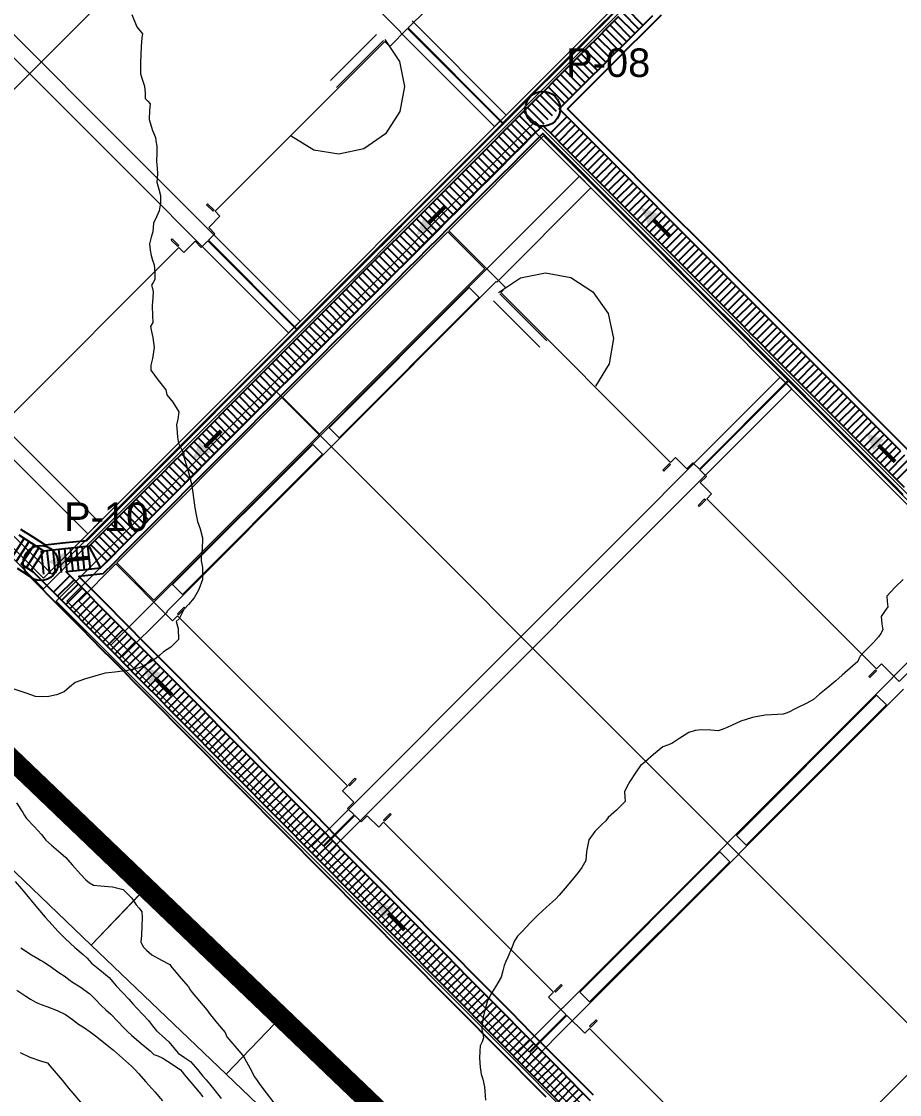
# Model space of a CAD drawing. Header units: metres. Extents: x 354768 to 355417, y 9249536 to 9250102.
# Drawn here: x 354829.86 to 354844.93, y 9249834.51 to 9249852.91 of the extents above; entities that cross this region are included whole.
import ezdxf
from ezdxf.enums import TextEntityAlignment as Align

# ---------------------------------------------------------------- set-up
doc = ezdxf.new("R2010")
doc.units = ezdxf.units.M
doc.header["$LTSCALE"] = 0.25
doc.linetypes.add('DASHED', pattern=[1.524, 1.27, -0.254])
for name, color, linetype, lineweight in [('ARQ-BASE', 8, 'CONTINUOUS', 13), ('ARQ-TECHO', 8, 'CONTINUOUS', 13), ('ARQ-VEREDA', 9, 'CONTINUOUS', 9), ('CUNETA-S1', 5, 'CONTINUOUS', 35), ('LIMITE-INTERV', 1, 'DASHED', 70)]:
    doc.layers.add(name, color=color, linetype=linetype, lineweight=lineweight)
for name, color, linetype, true_color in [('CUN-FLUJO', 1, 'CONTINUOUS', 0xe60000), ('CUN-REJ-BORDE', 4, 'CONTINUOUS', 0x00aae6), ('CUN-REJ-PLATINA', 4, 'CONTINUOUS', 0x78cdf0)]:
    doc.layers.add(name, color=color, linetype=linetype, true_color=true_color)
doc.layers.add('CURVAS', color=33, linetype='CONTINUOUS', lineweight=13, true_color=0xb08860)
doc.layers.add('NUDOS', color=7, linetype='CONTINUOUS')
doc.layers.add('TEXTOS', color=7, linetype='CONTINUOUS')
doc.styles.get("Standard").update_dxf_attribs({"font": 'arial.ttf'})

# ---------------------------------------------------------------- blocks, each defined once
blk = doc.blocks.new('ARQUITECTURA_BASE')
at = {"layer": 'ARQ-BASE'}
for points in [[(354835.145, 9249845.94), (354837.549, 9249848.344)], [(354837.549, 9249848.344), (354837.719, 9249848.175)], [(354837.719, 9249848.175), (354835.315, 9249845.771)], [(354835.315, 9249845.771), (354835.145, 9249845.94)], [(354832.458, 9249843.253), (354834.862, 9249845.657)], [(354834.862, 9249845.657), (354835.032, 9249845.488)], [(354835.032, 9249845.488), (354832.628, 9249843.084)], [(354832.628, 9249843.084), (354832.458, 9249843.253)], [(354842.131, 9249838.954), (354844.536, 9249841.358)], [(354844.536, 9249841.358), (354844.705, 9249841.189)], [(354844.705, 9249841.189), (354842.301, 9249838.784)], [(354842.301, 9249838.784), (354842.131, 9249838.954)], [(354839.444, 9249836.267), (354841.848, 9249838.671)], [(354841.848, 9249838.671), (354842.018, 9249838.502)], [(354842.018, 9249838.502), (354839.614, 9249836.097)], [(354839.614, 9249836.097), (354839.444, 9249836.267)]]:
    blk.add_lwpolyline(points, dxfattribs=at)
at = {"layer": 'ARQ-TECHO'}
for points in [[(354825.709, 9249847.719), (354848.548, 9249870.558)], [(354853.176, 9249866.114), (354830.245, 9249843.183)], [(354852.993, 9249866.114), (354830.245, 9249843.366)], [(354836.372, 9249852.725), (354830.715, 9249858.382)], [(354826.607, 9249855.808), (354834.646, 9249847.769)], [(354834.448, 9249847.571), (354826.409, 9249855.61)], [(354836.566, 9249852.919), (354838.182, 9249851.304)], [(354835.166, 9249851.894), (354835.958, 9249852.686)], [(354836.368, 9249852.721), (354836.372, 9249852.725)], [(354837.984, 9249851.106), (354836.368, 9249852.721)], [(354836.1, 9249852.601), (354836.351, 9249852.224), (354836.438, 9249851.794), (354836.358, 9249851.363), (354836.113, 9249850.981), (354835.739, 9249850.723), (354835.311, 9249850.63), (354834.879, 9249850.702), (354834.493, 9249850.941)], [(354835.272, 9249851.774), (354836.079, 9249852.58)], [(354822.962, 9249852.163), (354831.001, 9249844.123)], [(354830.245, 9249843.183), (354822.021, 9249851.406)], [(354830.245, 9249843.366), (354822.205, 9249851.406)], [(354830.457, 9249842.97), (354838.681, 9249851.194)], [(354838.182, 9249851.304), (354837.984, 9249851.106)], [(354838.681, 9249851.194), (354860.753, 9249829.122)], [(354830.641, 9249842.97), (354838.681, 9249851.01)], [(354838.681, 9249851.01), (354860.569, 9249829.122)], [(354831.397, 9249842.214), (354839.437, 9249850.254)], [(354839.437, 9249850.254), (354839.635, 9249850.056)], [(354839.635, 9249850.056), (354838.02, 9249848.44)], [(354838.051, 9249848.26), (354838.429, 9249848.511), (354838.859, 9249848.598), (354839.29, 9249848.518), (354839.671, 9249848.273), (354839.929, 9249847.899), (354840.023, 9249847.471), (354839.951, 9249847.039), (354839.712, 9249846.653)], [(354838.012, 9249848.447), (354832.356, 9249842.79)], [(354838.02, 9249848.44), (354838.012, 9249848.447)], [(354838.879, 9249847.432), (354838.073, 9249848.238)], [(354838.758, 9249847.326), (354837.966, 9249848.118)], [(354834.646, 9249847.769), (354834.448, 9249847.571)], [(354834.845, 9249838.767), (354842.884, 9249846.807)], [(354842.884, 9249846.807), (354843.082, 9249846.609)], [(354843.082, 9249846.609), (354835.043, 9249838.569)], [(354856.217, 9249824.586), (354834.236, 9249846.566)], [(354831.199, 9249844.321), (354829.584, 9249845.937)], [(354831.001, 9249844.123), (354831.199, 9249844.321)], [(354844.804, 9249841.655), (354846.42, 9249843.271)], [(354852.529, 9249820.898), (354830.457, 9249842.97)], [(354852.529, 9249821.082), (354830.641, 9249842.97)], [(354832.363, 9249842.783), (354831.595, 9249842.016)], [(354832.356, 9249842.79), (354832.363, 9249842.783)], [(354831.595, 9249842.016), (354831.397, 9249842.214)], [(354839.151, 9249835.995), (354844.808, 9249841.652)], [(354844.808, 9249841.652), (354844.804, 9249841.655)], [(354844.999, 9249841.461), (354839.342, 9249835.804)], [(354841.916, 9249831.696), (354849.955, 9249839.735)], [(354835.043, 9249838.569), (354834.845, 9249838.767)], [(354838.38, 9249835.231), (354839.147, 9249835.998)], [(354839.147, 9249835.998), (354839.151, 9249835.995)], [(354839.345, 9249835.8), (354838.578, 9249835.033)], [(354839.342, 9249835.804), (354839.345, 9249835.8)], [(354838.578, 9249835.033), (354838.38, 9249835.231)]]:
    blk.add_lwpolyline(points, dxfattribs=at)
for points in [[(354833.169, 9249849.67), (354833.151, 9249849.653), (354833.038, 9249849.766), (354833.056, 9249849.783), (354833.169, 9249849.67)], [(354832.564, 9249849.066), (354832.547, 9249849.048), (354832.433, 9249849.161), (354832.451, 9249849.179), (354832.564, 9249849.066)], [(354840.982, 9249845.329), (354841, 9249845.311), (354840.887, 9249845.198), (354840.869, 9249845.216), (354840.982, 9249845.329)], [(354841.587, 9249844.724), (354841.605, 9249844.706), (354841.491, 9249844.593), (354841.474, 9249844.611), (354841.587, 9249844.724)], [(354832.656, 9249842.864), (354832.674, 9249842.847), (354832.561, 9249842.734), (354832.543, 9249842.751), (354832.656, 9249842.864)], [(354844.518, 9249841.793), (354844.536, 9249841.775), (354844.422, 9249841.662), (354844.405, 9249841.68), (354844.518, 9249841.793)], [(354835.587, 9249839.933), (354835.605, 9249839.916), (354835.492, 9249839.803), (354835.474, 9249839.82), (354835.587, 9249839.933)], [(354836.192, 9249839.329), (354836.209, 9249839.311), (354836.096, 9249839.198), (354836.079, 9249839.216), (354836.192, 9249839.329)], [(354839.123, 9249836.398), (354839.14, 9249836.38), (354839.027, 9249836.267), (354839.009, 9249836.285), (354839.123, 9249836.398)], [(354839.745, 9249835.776), (354839.727, 9249835.793), (354839.614, 9249835.68), (354839.632, 9249835.663), (354839.745, 9249835.776)]]:
    blk.add_lwpolyline(points, close=True, dxfattribs=at)
at = {"layer": 'ARQ-VEREDA'}
for points in [[(354841.652, 9249854.696), (354838.127, 9249851.171)], [(354836.501, 9249852.797), (354836.807, 9249853.103)], [(354836.49, 9249852.787), (354836.185, 9249852.481)], [(354838.117, 9249851.161), (354836.49, 9249852.787)], [(354838.127, 9249851.171), (354836.501, 9249852.797)], [(354836.1, 9249852.566), (354833.186, 9249849.653)], [(354836.185, 9249852.481), (354836.1, 9249852.566)], [(354834.592, 9249847.636), (354838.117, 9249851.161)], [(354837.196, 9249849.32), (354838.822, 9249850.947)], [(354838.822, 9249850.947), (354843.017, 9249846.752)], [(354833.271, 9249849.568), (354833.077, 9249849.373)], [(354833.186, 9249849.653), (354833.271, 9249849.568)], [(354833.077, 9249849.373), (354833.183, 9249849.267)], [(354833.061, 9249849.145), (354832.95, 9249849.034)], [(354834.581, 9249847.625), (354833.061, 9249849.145)], [(354833.183, 9249849.267), (354833.072, 9249849.156)], [(354833.072, 9249849.156), (354834.592, 9249847.636)], [(354834.344, 9249846.469), (354837.178, 9249849.303)], [(354837.178, 9249849.303), (354837.814, 9249848.666)], [(354838.172, 9249848.344), (354837.196, 9249849.32)], [(354832.564, 9249849.03), (354829.651, 9249846.117)], [(354832.649, 9249848.946), (354832.564, 9249849.03)], [(354832.843, 9249849.14), (354832.649, 9249848.946)], [(354832.95, 9249849.034), (354832.843, 9249849.14)], [(354837.814, 9249848.666), (354834.981, 9249845.832)], [(354838.087, 9249848.26), (354838.172, 9249848.344)], [(354841, 9249845.346), (354838.087, 9249848.26)], [(354830.386, 9249843.43), (354834.581, 9249847.625)], [(354843.017, 9249846.752), (354841.497, 9249845.231)], [(354841.507, 9249845.221), (354843.028, 9249846.741)], [(354843.028, 9249846.741), (354846.553, 9249843.216)], [(354831.5, 9249843.625), (354834.334, 9249846.458)], [(354834.334, 9249846.458), (354834.97, 9249845.822)], [(354834.981, 9249845.832), (354834.344, 9249846.469)], [(354834.97, 9249845.822), (354832.136, 9249842.988)], [(354841.085, 9249845.431), (354841, 9249845.346)], [(354841.279, 9249845.237), (354841.085, 9249845.431)], [(354841.385, 9249845.343), (354841.279, 9249845.237)], [(354841.497, 9249845.231), (354841.385, 9249845.343)], [(354841.619, 9249845.109), (354841.507, 9249845.221)], [(354841.513, 9249845.003), (354841.619, 9249845.109)], [(354828.76, 9249845.056), (354830.386, 9249843.43)], [(354841.707, 9249844.809), (354841.513, 9249845.003)], [(354841.622, 9249844.724), (354841.707, 9249844.809)], [(354844.536, 9249841.811), (354841.622, 9249844.724)], [(354832.136, 9249842.988), (354831.5, 9249843.625)], [(354830.846, 9249842.97), (354831.482, 9249843.607)], [(354831.482, 9249843.607), (354832.458, 9249842.631)], [(354846.553, 9249843.216), (354844.926, 9249841.59)], [(354835.041, 9249838.776), (354830.846, 9249842.97)], [(354832.458, 9249842.631), (354832.543, 9249842.716)], [(354832.543, 9249842.716), (354835.456, 9249839.803)], [(354844.62, 9249841.896), (354844.536, 9249841.811)], [(354844.926, 9249841.59), (354844.62, 9249841.896)], [(354835.456, 9249839.803), (354835.371, 9249839.718)], [(354835.371, 9249839.718), (354835.566, 9249839.523)], [(354835.566, 9249839.523), (354835.46, 9249839.417)], [(354835.46, 9249839.417), (354835.571, 9249839.306)], [(354835.571, 9249839.306), (354835.041, 9249838.776)], [(354835.582, 9249839.295), (354835.051, 9249838.765)], [(354835.693, 9249839.184), (354835.582, 9249839.295)], [(354835.799, 9249839.29), (354835.693, 9249839.184)], [(354835.994, 9249839.096), (354835.799, 9249839.29)], [(354836.079, 9249839.18), (354835.994, 9249839.096)], [(354838.992, 9249836.267), (354836.079, 9249839.18)], [(354835.051, 9249838.765), (354838.576, 9249835.24)], [(354838.907, 9249836.182), (354838.992, 9249836.267)], [(354839.213, 9249835.876), (354838.907, 9249836.182)], [(354838.576, 9249835.24), (354839.213, 9249835.876)], [(354838.587, 9249835.229), (354839.223, 9249835.866)], [(354839.223, 9249835.866), (354839.529, 9249835.56)], [(354839.529, 9249835.56), (354839.614, 9249835.645)], [(354839.614, 9249835.645), (354842.527, 9249832.732)], [(354842.112, 9249831.704), (354838.587, 9249835.229)]]:
    blk.add_lwpolyline(points, dxfattribs=at)
for points in [[(354828.751, 9249839.282), (354831.062, 9249837.07), (354831.892, 9249837.937), (354829.58, 9249840.149), (354828.751, 9249839.282)], [(354831.062, 9249837.069), (354833.374, 9249834.857), (354834.204, 9249835.724), (354831.892, 9249837.936), (354831.062, 9249837.069)], [(354833.374, 9249834.857), (354835.686, 9249832.645), (354836.516, 9249833.512), (354834.204, 9249835.724), (354833.374, 9249834.857)]]:
    blk.add_lwpolyline(points, close=True, dxfattribs=at)
blk = doc.blocks.new('CURVAS_DE_NIVEL')
at = {"layer": 'CURVAS'}
for points in [[(354829.843, 9249835.229), (354830.008, 9249835.153), (354830.21, 9249835.085), (354830.311, 9249835.054), (354830.353, 9249835.005), (354830.426, 9249834.918), (354830.56, 9249834.759), (354830.634, 9249834.672), (354830.673, 9249834.621), (354830.746, 9249834.534), (354830.879, 9249834.377)], [(354829.783, 9249836.299), (354829.94, 9249836.196), (354830.022, 9249836.143), (354830.098, 9249836.098), (354830.148, 9249836.078), (354830.204, 9249836.056), (354830.299, 9249836.02), (354830.476, 9249835.95), (354830.62, 9249835.884), (354830.742, 9249835.799), (354830.844, 9249835.718), (354830.944, 9249835.653), (354831.043, 9249835.587), (354831.157, 9249835.498), (354831.307, 9249835.379), (354831.385, 9249835.317), (354831.443, 9249835.27), (354831.596, 9249835.135), (354831.751, 9249834.996), (354831.817, 9249834.932), (354831.875, 9249834.868), (354832.001, 9249834.728), (354832.15, 9249834.558), (354832.282, 9249834.403)], [(354829.856, 9249837.027), (354830.039, 9249836.908), (354830.143, 9249836.842), (354830.192, 9249836.815), (354830.241, 9249836.788), (354830.338, 9249836.722), (354830.507, 9249836.605), (354830.612, 9249836.532), (354830.675, 9249836.484), (354830.738, 9249836.437), (354830.871, 9249836.354), (354831.039, 9249836.238), (354831.143, 9249836.134), (354831.227, 9249836.04), (354831.313, 9249835.964), (354831.399, 9249835.887), (354831.517, 9249835.762), (354831.62, 9249835.652), (354831.685, 9249835.591), (354831.752, 9249835.53), (354831.92, 9249835.387), (354832.07, 9249835.259), (354832.133, 9249835.198), (354832.202, 9249835.171), (354832.289, 9249835.134), (354832.45, 9249835.03), (354832.593, 9249834.932), (354832.626, 9249834.893), (354832.658, 9249834.854), (354832.787, 9249834.701), (354832.915, 9249834.549), (354832.978, 9249834.472)], [(354829.759, 9249838.162), (354829.867, 9249838.035), (354829.95, 9249837.935), (354830.033, 9249837.836), (354830.139, 9249837.707), (354830.272, 9249837.553), (354830.391, 9249837.419), (354830.487, 9249837.313), (354830.613, 9249837.186), (354830.779, 9249837.033), (354830.923, 9249836.909), (354830.991, 9249836.851), (354831.028, 9249836.807), (354831.064, 9249836.764), (354831.209, 9249836.648), (354831.369, 9249836.516), (354831.432, 9249836.445), (354831.492, 9249836.373), (354831.596, 9249836.262), (354831.705, 9249836.145), (354831.776, 9249836.066), (354831.847, 9249835.988), (354831.945, 9249835.884), (354832.044, 9249835.777), (354832.111, 9249835.69), (354832.181, 9249835.604), (354832.28, 9249835.516), (354832.391, 9249835.415), (354832.472, 9249835.314), (354832.554, 9249835.218), (354832.66, 9249835.147), (354832.765, 9249835.077), (354832.885, 9249834.942), (354832.976, 9249834.827), (354833.032, 9249834.761), (354833.088, 9249834.695), (354833.187, 9249834.571), (354833.289, 9249834.445)], [(354831.76, 9249853.027), (354831.843, 9249852.815), (354831.943, 9249852.694), (354831.929, 9249852.629), (354831.92, 9249852.48), (354831.907, 9249852.197), (354831.905, 9249852.008), (354831.941, 9249851.899), (354831.977, 9249851.796), (354831.985, 9249851.678), (354831.989, 9249851.588), (354832.031, 9249851.541), (354832.072, 9249851.495), (354832.062, 9249851.389), (354832.057, 9249851.228), (354832.114, 9249851.039), (354832.162, 9249850.917), (354832.172, 9249850.863), (354832.188, 9249850.77), (354832.185, 9249850.657), (354832.183, 9249850.507), (354832.193, 9249850.39), (354832.201, 9249850.296), (354832.195, 9249850.224), (354832.19, 9249850.152), (354832.219, 9249850.035), (354832.249, 9249849.922), (354832.251, 9249849.857), (354832.249, 9249849.792), (354832.24, 9249849.727), (354832.227, 9249849.664), (354832.179, 9249849.557), (354832.13, 9249849.447), (354832.123, 9249849.375), (354832.117, 9249849.303), (354832.089, 9249849.211), (354832.063, 9249849.098), (354832.072, 9249848.989), (354832.091, 9249848.895), (354832.115, 9249848.816), (354832.139, 9249848.737), (354832.15, 9249848.603), (354832.153, 9249848.484), (354832.123, 9249848.435), (354832.095, 9249848.386), (354832.11, 9249848.33), (354832.127, 9249848.272), (354832.119, 9249848.173), (354832.108, 9249848.03), (354832.115, 9249847.862), (354832.12, 9249847.747), (354832.077, 9249847.677), (354832.096, 9249847.592), (354832.121, 9249847.489), (354832.144, 9249847.317), (354832.115, 9249847.13), (354832.085, 9249847.013), (354832.084, 9249846.928), (354832.212, 9249846.759), (354832.341, 9249846.591), (354832.361, 9249846.507), (354832.459, 9249846.382), (354832.565, 9249846.217), (354832.55, 9249846.088), (354832.524, 9249845.991), (354832.53, 9249845.928), (354832.537, 9249845.864), (354832.543, 9249845.779), (354832.558, 9249845.677), (354832.608, 9249845.573), (354832.648, 9249845.5), (354832.648, 9249845.441), (354832.689, 9249845.313), (354832.743, 9249845.137), (354832.771, 9249845.025), (354832.795, 9249844.911), (354832.817, 9249844.741), (354832.839, 9249844.567), (354832.86, 9249844.449), (354832.885, 9249844.333), (354832.93, 9249844.207), (354832.97, 9249844.053), (354832.964, 9249843.853), (354832.948, 9249843.732), (354832.949, 9249843.661), (354832.968, 9249843.548), (354832.969, 9249843.343), (354832.909, 9249843.167), (354832.828, 9249843.028), (354832.729, 9249842.911), (354832.65, 9249842.827), (354832.602, 9249842.736), (354832.568, 9249842.668), (354832.521, 9249842.618), (354832.553, 9249842.502), (354832.557, 9249842.314), (354832.425, 9249842.178), (354832.303, 9249842.1), (354832.239, 9249842.045), (354832.174, 9249841.992), (354832.069, 9249841.918), (354831.882, 9249841.824), (354831.686, 9249841.78), (354831.467, 9249841.751), (354831.36, 9249841.74), (354831.303, 9249841.734), (354831.182, 9249841.701), (354830.948, 9249841.633), (354830.783, 9249841.575), (354830.689, 9249841.496), (354830.595, 9249841.417), (354830.464, 9249841.364), (354830.335, 9249841.332), (354830.221, 9249841.327), (354830.107, 9249841.337), (354829.945, 9249841.39), (354829.704, 9249841.469)], [(354829.78, 9249839.514), (354829.888, 9249839.348), (354829.919, 9249839.296), (354829.952, 9249839.245), (354830.081, 9249839.105), (354830.21, 9249838.966), (354830.246, 9249838.918), (354830.284, 9249838.87), (354830.378, 9249838.788), (354830.539, 9249838.65), (354830.626, 9249838.575), (354830.661, 9249838.534), (354830.736, 9249838.449), (354830.88, 9249838.29), (354830.971, 9249838.191), (354831.033, 9249838.14), (354831.1, 9249838.097), (354831.218, 9249838.088), (354831.429, 9249838.072), (354831.609, 9249838.026), (354831.759, 9249837.878), (354831.831, 9249837.763), (354831.885, 9249837.705), (354831.932, 9249837.644), (354831.937, 9249837.541), (354831.932, 9249837.4), (354831.922, 9249837.239), (354831.915, 9249837.13), (354831.951, 9249837.043), (354832.012, 9249836.984), (354832.102, 9249836.907), (354832.267, 9249836.815), (354832.408, 9249836.738), (354832.447, 9249836.691), (354832.485, 9249836.643), (354832.607, 9249836.498), (354832.728, 9249836.354), (354832.76, 9249836.308), (354832.793, 9249836.262), (354832.918, 9249836.112), (354833.043, 9249835.965), (354833.071, 9249835.923), (354833.1, 9249835.881), (354833.23, 9249835.727), (354833.357, 9249835.576), (354833.391, 9249835.501), (354833.527, 9249835.339), (354833.662, 9249835.179), (354833.699, 9249835.12), (354833.782, 9249834.969), (354833.865, 9249834.816), (354833.907, 9249834.748), (354833.955, 9249834.683), (354834.065, 9249834.54), (354834.196, 9249834.368)], [(354844.992, 9249843.338), (354844.857, 9249843.208), (354844.714, 9249843.052), (354844.721, 9249842.964), (354844.729, 9249842.874), (354844.672, 9249842.794), (354844.614, 9249842.706), (354844.627, 9249842.581), (354844.645, 9249842.475), (354844.612, 9249842.414), (354844.571, 9249842.355), (354844.483, 9249842.263), (354844.335, 9249842.112), (354844.253, 9249842.027), (354844.233, 9249841.981), (354844.213, 9249841.935), (354844.084, 9249841.819), (354843.944, 9249841.699), (354843.892, 9249841.651), (354843.839, 9249841.603), (354843.699, 9249841.49), (354843.559, 9249841.377), (354843.507, 9249841.329), (354843.454, 9249841.284), (354843.338, 9249841.222), (354843.141, 9249841.122), (354843.03, 9249841.067), (354842.983, 9249841.049), (354842.935, 9249841.033), (354842.836, 9249841.028), (354842.628, 9249841.012), (354842.406, 9249840.976), (354842.207, 9249840.909), (354842.045, 9249840.837), (354841.975, 9249840.802), (354841.917, 9249840.78), (354841.871, 9249840.763), (354841.819, 9249840.747), (354841.696, 9249840.756), (354841.534, 9249840.763), (354841.422, 9249840.749), (354841.314, 9249840.719), (354841.159, 9249840.62), (354841.025, 9249840.528), (354840.947, 9249840.5), (354840.87, 9249840.47), (354840.71, 9249840.338), (354840.565, 9249840.212), (354840.525, 9249840.181), (354840.487, 9249840.149), (354840.402, 9249840.028), (354840.304, 9249839.88), (354840.249, 9249839.787), (354840.21, 9249839.702), (354840.219, 9249839.615), (354840.224, 9249839.532), (354840.073, 9249839.385), (354839.929, 9249839.259), (354839.894, 9249839.205), (354839.829, 9249839.148), (354839.702, 9249839.022), (354839.597, 9249838.877), (354839.559, 9249838.677), (354839.547, 9249838.525), (354839.478, 9249838.405), (354839.414, 9249838.319), (354839.364, 9249838.254), (354839.313, 9249838.19), (354839.196, 9249838.051), (354839.091, 9249837.926), (354839.025, 9249837.86), (354838.875, 9249837.72), (354838.727, 9249837.583), (354838.671, 9249837.535), (354838.594, 9249837.454), (354838.455, 9249837.307), (354838.376, 9249837.223), (354838.323, 9249837.146), (354838.27, 9249837.013), (354838.211, 9249836.865), (354838.177, 9249836.793), (354838.145, 9249836.721), (354838.123, 9249836.629), (354838.093, 9249836.52), (354838, 9249836.357), (354837.915, 9249836.218), (354837.885, 9249836.159), (354837.856, 9249836.099), (354837.821, 9249835.982), (354837.784, 9249835.836), (354837.768, 9249835.719), (354837.762, 9249835.624), (354837.779, 9249835.552), (354837.793, 9249835.481), (354837.767, 9249835.413), (354837.738, 9249835.345), (354837.728, 9249835.251), (354837.724, 9249835.132), (354837.737, 9249834.978), (354837.751, 9249834.861), (354837.781, 9249834.772), (354837.807, 9249834.643), (354837.825, 9249834.414)]]:
    blk.add_lwpolyline(points, dxfattribs=at)
blk = doc.blocks.new('LIMITE_DE_INTERVENCION')
at = {"layer": 'LIMITE-INTERV', "const_width": 0.35}
blk.add_lwpolyline([(354813.64, 9249855.63), (354841.92, 9249883.91), (354871.13, 9249854.7), (354916.13, 9249854.7), (354916.13, 9249869.58), (354977.74, 9249869.58), (354977.74, 9249785.21), (354976.37, 9249784.1), (354969.93, 9249785.38), (354969.93, 9249791.81), (354955.81, 9249791.81), (354948.88, 9249794.19), (354936.64, 9249794.19), (354936.64, 9249792.02), (354926.97, 9249793.95), (354926.97, 9249800.53), (354919.17, 9249800.53), (354919.17, 9249802.42), (354907.61, 9249802.61), (354883.57, 9249802.61), (354879.56, 9249803.41), (354859.72, 9249811.52)], close=True, dxfattribs=at)
blk = doc.blocks.new('CUNETAS_SISTEMA_1_OESTE')
at = {"layer": 'CUN-FLUJO', "const_width": 0.07}
for points in [[(354837.136, 9249849.736), (354836.853, 9249849.453)], [(354840.99, 9249849.228), (354840.707, 9249849.511)], [(354833.293, 9249845.893), (354833.01, 9249845.61)], [(354844.855, 9249845.36), (354844.572, 9249845.643)], [(354831.008, 9249843.712), (354830.61, 9249843.669)], [(354832.442, 9249841.362), (354832.16, 9249841.646)], [(354836.441, 9249837.333), (354836.159, 9249837.617)]]:
    blk.add_lwpolyline(points, dxfattribs=at)
at = {"layer": 'CUN-FLUJO', "true_color": 0xe60000}
for points in [[(354840.495, 9249849.723), (354840.615, 9249849.419), (354840.799, 9249849.603)], [(354836.641, 9249849.241), (354836.945, 9249849.361), (354836.761, 9249849.545)], [(354844.36, 9249845.855), (354844.48, 9249845.551), (354844.664, 9249845.735)], [(354832.798, 9249845.398), (354833.102, 9249845.518), (354832.918, 9249845.702)], [(354830.312, 9249843.637), (354830.624, 9249843.54), (354830.596, 9249843.798)], [(354831.949, 9249841.859), (354832.068, 9249841.554), (354832.253, 9249841.737)], [(354835.948, 9249837.829), (354836.067, 9249837.525), (354836.252, 9249837.708)]]:
    blk.add_solid(points, dxfattribs=at)
at = {"layer": 'CUN-REJ-BORDE'}
for points in [[(354829.848, 9249844.206), (354830.059, 9249844.07), (354830.27, 9249843.935), (354830.628, 9249843.973), (354830.987, 9249844.011), (354831.164, 9249844.188), (354831.341, 9249844.365), (354831.518, 9249844.542), (354831.695, 9249844.719), (354831.872, 9249844.896), (354832.049, 9249845.073), (354832.226, 9249845.25), (354832.403, 9249845.427), (354832.58, 9249845.604), (354832.757, 9249845.781), (354832.934, 9249845.958), (354833.111, 9249846.135), (354833.288, 9249846.312), (354833.465, 9249846.489), (354833.642, 9249846.666), (354833.819, 9249846.843), (354833.996, 9249847.02), (354834.173, 9249847.197), (354834.35, 9249847.374), (354834.527, 9249847.551), (354834.704, 9249847.728), (354834.881, 9249847.905), (354835.058, 9249848.082), (354835.235, 9249848.259), (354835.412, 9249848.436), (354835.589, 9249848.613), (354835.766, 9249848.79), (354835.943, 9249848.967), (354836.12, 9249849.144), (354836.297, 9249849.321), (354836.474, 9249849.498), (354836.651, 9249849.675), (354836.828, 9249849.852), (354837.005, 9249850.029), (354837.182, 9249850.206), (354837.359, 9249850.383), (354837.536, 9249850.56), (354837.713, 9249850.737), (354837.89, 9249850.914), (354838.067, 9249851.091), (354838.244, 9249851.268), (354838.421, 9249851.445), (354838.598, 9249851.622), (354838.778, 9249851.803), (354838.959, 9249851.983), (354839.14, 9249852.164), (354839.32, 9249852.344), (354839.501, 9249852.525), (354839.681, 9249852.706), (354839.862, 9249852.886), (354840.043, 9249853.067)], [(354840.842, 9249853.017), (354840.663, 9249852.839), (354840.485, 9249852.66), (354840.306, 9249852.482), (354840.127, 9249852.303), (354839.949, 9249852.124), (354839.77, 9249851.946), (354839.591, 9249851.767), (354839.413, 9249851.589), (354839.234, 9249851.41), (354839.411, 9249851.233), (354839.588, 9249851.056), (354839.764, 9249850.879), (354839.941, 9249850.702), (354840.118, 9249850.525), (354840.295, 9249850.348), (354840.471, 9249850.172), (354840.648, 9249849.995), (354840.825, 9249849.818), (354841.002, 9249849.641), (354841.178, 9249849.464), (354841.355, 9249849.287), (354841.532, 9249849.11), (354841.709, 9249848.933), (354841.885, 9249848.756), (354842.062, 9249848.579), (354842.239, 9249848.403), (354842.416, 9249848.226), (354842.592, 9249848.049), (354842.769, 9249847.872), (354842.946, 9249847.695), (354843.123, 9249847.518), (354843.3, 9249847.341), (354843.476, 9249847.164), (354843.653, 9249846.987), (354843.83, 9249846.81), (354844.007, 9249846.633), (354844.183, 9249846.457), (354844.36, 9249846.28), (354844.537, 9249846.103), (354844.714, 9249845.926), (354844.89, 9249845.749), (354845.067, 9249845.572)], [(354829.818, 9249844.107), (354830.031, 9249843.969), (354830.245, 9249843.831), (354830.508, 9249843.859), (354830.77, 9249843.887), (354831.033, 9249843.915), (354831.21, 9249844.093), (354831.388, 9249844.271), (354831.565, 9249844.448), (354831.743, 9249844.626), (354831.92, 9249844.803), (354832.098, 9249844.981), (354832.276, 9249845.158), (354832.453, 9249845.336), (354832.631, 9249845.514), (354832.808, 9249845.691), (354832.986, 9249845.869), (354833.164, 9249846.046), (354833.341, 9249846.224), (354833.519, 9249846.402), (354833.696, 9249846.579), (354833.874, 9249846.757), (354834.051, 9249846.934), (354834.229, 9249847.112), (354834.407, 9249847.289), (354834.584, 9249847.467), (354834.762, 9249847.645), (354834.939, 9249847.822), (354835.117, 9249848), (354835.295, 9249848.177), (354835.472, 9249848.355), (354835.65, 9249848.533), (354835.827, 9249848.71), (354836.005, 9249848.888), (354836.182, 9249849.065), (354836.36, 9249849.243), (354836.538, 9249849.42), (354836.715, 9249849.598), (354836.893, 9249849.776), (354837.07, 9249849.953), (354837.248, 9249850.131), (354837.426, 9249850.308), (354837.603, 9249850.486), (354837.781, 9249850.664), (354837.958, 9249850.841), (354838.136, 9249851.019), (354838.313, 9249851.196), (354838.491, 9249851.374), (354838.669, 9249851.551), (354838.849, 9249851.732), (354839.03, 9249851.913), (354839.21, 9249852.093), (354839.391, 9249852.274), (354839.572, 9249852.454), (354839.752, 9249852.635), (354839.933, 9249852.816), (354840.113, 9249852.996)], [(354840.69, 9249853.007), (354840.513, 9249852.83), (354840.335, 9249852.652), (354840.158, 9249852.475), (354839.98, 9249852.297), (354839.803, 9249852.12), (354839.625, 9249851.942), (354839.448, 9249851.765), (354839.27, 9249851.587), (354839.093, 9249851.41), (354839.27, 9249851.232), (354839.447, 9249851.055), (354839.625, 9249850.878), (354839.802, 9249850.7), (354839.979, 9249850.523), (354840.157, 9249850.345), (354840.334, 9249850.168), (354840.511, 9249849.99), (354840.688, 9249849.813), (354840.866, 9249849.635), (354841.043, 9249849.458), (354841.22, 9249849.281), (354841.398, 9249849.103), (354841.575, 9249848.926), (354841.752, 9249848.748), (354841.93, 9249848.571), (354842.107, 9249848.393), (354842.284, 9249848.216), (354842.461, 9249848.038), (354842.639, 9249847.861), (354842.816, 9249847.683), (354842.993, 9249847.506), (354843.171, 9249847.329), (354843.348, 9249847.151), (354843.525, 9249846.974), (354843.703, 9249846.796), (354843.88, 9249846.619), (354844.057, 9249846.441), (354844.234, 9249846.264), (354844.412, 9249846.086), (354844.589, 9249845.909), (354844.766, 9249845.732), (354844.944, 9249845.554)], [(354844.996, 9249844.794), (354844.82, 9249844.971), (354844.643, 9249845.148), (354844.466, 9249845.325), (354844.289, 9249845.502), (354844.113, 9249845.678), (354843.936, 9249845.855), (354843.759, 9249846.032), (354843.582, 9249846.209), (354843.406, 9249846.386), (354843.229, 9249846.563), (354843.052, 9249846.74), (354842.875, 9249846.917), (354842.698, 9249847.094), (354842.522, 9249847.271), (354842.345, 9249847.448), (354842.168, 9249847.624), (354841.991, 9249847.801), (354841.815, 9249847.978), (354841.638, 9249848.155), (354841.461, 9249848.332), (354841.284, 9249848.509), (354841.108, 9249848.686), (354840.931, 9249848.863), (354840.754, 9249849.04), (354840.577, 9249849.217), (354840.401, 9249849.393), (354840.224, 9249849.57), (354840.047, 9249849.747), (354839.87, 9249849.924), (354839.694, 9249850.101), (354839.517, 9249850.278), (354839.34, 9249850.455), (354839.163, 9249850.632), (354838.987, 9249850.809), (354838.81, 9249850.986), (354838.63, 9249850.806), (354838.45, 9249850.626), (354838.271, 9249850.446), (354838.091, 9249850.267), (354837.911, 9249850.087), (354837.732, 9249849.907), (354837.552, 9249849.728), (354837.372, 9249849.548), (354837.192, 9249849.368), (354837.013, 9249849.188), (354836.833, 9249849.009), (354836.653, 9249848.829), (354836.473, 9249848.649), (354836.294, 9249848.469), (354836.114, 9249848.29), (354835.934, 9249848.11), (354835.754, 9249847.93), (354835.575, 9249847.75), (354835.395, 9249847.571), (354835.215, 9249847.391), (354835.036, 9249847.211), (354834.856, 9249847.032), (354834.676, 9249846.852), (354834.496, 9249846.672), (354834.317, 9249846.492), (354834.137, 9249846.313), (354833.957, 9249846.133), (354833.777, 9249845.953), (354833.598, 9249845.773), (354833.418, 9249845.594), (354833.238, 9249845.414), (354833.059, 9249845.234), (354832.879, 9249845.055), (354832.699, 9249844.875), (354832.519, 9249844.695), (354832.34, 9249844.515), (354832.16, 9249844.336), (354831.98, 9249844.156), (354831.8, 9249843.976), (354831.621, 9249843.796), (354831.441, 9249843.617), (354831.261, 9249843.437), (354830.849, 9249843.393), (354831.025, 9249843.215), (354831.202, 9249843.037), (354831.378, 9249842.86), (354831.555, 9249842.682), (354831.731, 9249842.504), (354831.908, 9249842.326), (354832.084, 9249842.148), (354832.261, 9249841.971), (354832.437, 9249841.793), (354832.614, 9249841.615), (354832.79, 9249841.437), (354832.967, 9249841.259), (354833.143, 9249841.082), (354833.32, 9249840.904), (354833.496, 9249840.726), (354833.672, 9249840.548), (354833.849, 9249840.37), (354834.025, 9249840.193), (354834.202, 9249840.015), (354834.378, 9249839.837), (354834.555, 9249839.659), (354834.731, 9249839.481), (354834.908, 9249839.304), (354835.084, 9249839.126), (354835.261, 9249838.948), (354835.437, 9249838.77), (354835.614, 9249838.592), (354835.79, 9249838.415), (354835.966, 9249838.237), (354836.143, 9249838.059), (354836.319, 9249837.881), (354836.496, 9249837.704), (354836.672, 9249837.526), (354836.849, 9249837.348), (354837.025, 9249837.17), (354837.202, 9249836.992), (354837.378, 9249836.815), (354837.555, 9249836.637), (354837.731, 9249836.459), (354837.908, 9249836.281), (354838.084, 9249836.103), (354838.261, 9249835.926), (354838.437, 9249835.748), (354838.613, 9249835.57), (354838.79, 9249835.392), (354838.966, 9249835.214), (354839.143, 9249835.037), (354839.319, 9249834.859), (354839.496, 9249834.681), (354839.672, 9249834.503)], [(354838.866, 9249834.464), (354838.688, 9249834.643), (354838.511, 9249834.821), (354838.334, 9249835), (354838.157, 9249835.178), (354837.98, 9249835.357), (354837.802, 9249835.535), (354837.625, 9249835.714), (354837.448, 9249835.892), (354837.271, 9249836.071), (354837.094, 9249836.249), (354836.916, 9249836.428), (354836.739, 9249836.607), (354836.562, 9249836.785), (354836.385, 9249836.964), (354836.208, 9249837.142), (354836.031, 9249837.321), (354835.853, 9249837.499), (354835.676, 9249837.678), (354835.499, 9249837.856), (354835.322, 9249838.035), (354835.145, 9249838.213), (354834.967, 9249838.392), (354834.79, 9249838.57), (354834.613, 9249838.749), (354834.436, 9249838.927), (354834.259, 9249839.106), (354834.081, 9249839.284), (354833.904, 9249839.463), (354833.727, 9249839.641), (354833.55, 9249839.82), (354833.373, 9249839.999), (354833.195, 9249840.177), (354833.018, 9249840.356), (354832.841, 9249840.534), (354832.664, 9249840.713), (354832.487, 9249840.891), (354832.309, 9249841.07), (354832.132, 9249841.248), (354831.955, 9249841.427), (354831.778, 9249841.605), (354831.601, 9249841.784), (354831.424, 9249841.962), (354831.246, 9249842.141), (354831.069, 9249842.319), (354830.892, 9249842.498), (354830.715, 9249842.676), (354830.538, 9249842.855), (354830.36, 9249843.034), (354830.183, 9249843.212), (354830.006, 9249843.391), (354829.795, 9249843.527)], [(354845.015, 9249844.916), (354844.838, 9249845.094), (354844.661, 9249845.271), (354844.483, 9249845.449), (354844.306, 9249845.626), (354844.129, 9249845.804), (354843.952, 9249845.981), (354843.774, 9249846.158), (354843.597, 9249846.336), (354843.42, 9249846.513), (354843.242, 9249846.691), (354843.065, 9249846.868), (354842.888, 9249847.046), (354842.71, 9249847.223), (354842.533, 9249847.401), (354842.356, 9249847.578), (354842.179, 9249847.756), (354842.001, 9249847.933), (354841.824, 9249848.11), (354841.647, 9249848.288), (354841.469, 9249848.465), (354841.292, 9249848.643), (354841.115, 9249848.82), (354840.938, 9249848.998), (354840.76, 9249849.175), (354840.583, 9249849.353), (354840.406, 9249849.53), (354840.228, 9249849.707), (354840.051, 9249849.885), (354839.874, 9249850.062), (354839.696, 9249850.24), (354839.519, 9249850.417), (354839.342, 9249850.595), (354839.165, 9249850.772), (354838.987, 9249850.95), (354838.81, 9249851.127), (354838.629, 9249850.946), (354838.448, 9249850.765), (354838.267, 9249850.585), (354838.087, 9249850.404), (354837.906, 9249850.223), (354837.725, 9249850.042), (354837.544, 9249849.861), (354837.363, 9249849.681), (354837.183, 9249849.5), (354837.002, 9249849.319), (354836.821, 9249849.138), (354836.64, 9249848.957), (354836.459, 9249848.776), (354836.278, 9249848.596), (354836.098, 9249848.415), (354835.917, 9249848.234), (354835.736, 9249848.053), (354835.555, 9249847.872), (354835.374, 9249847.692), (354835.194, 9249847.511), (354835.013, 9249847.33), (354834.832, 9249847.149), (354834.651, 9249846.968), (354834.47, 9249846.787), (354834.289, 9249846.607), (354834.109, 9249846.426), (354833.928, 9249846.245), (354833.747, 9249846.064), (354833.566, 9249845.883), (354833.385, 9249845.702), (354833.204, 9249845.522), (354833.024, 9249845.341), (354832.843, 9249845.16), (354832.662, 9249844.979), (354832.481, 9249844.798), (354832.3, 9249844.618), (354832.12, 9249844.437), (354831.939, 9249844.256), (354831.758, 9249844.075), (354831.577, 9249843.894), (354831.396, 9249843.713), (354831.215, 9249843.533), (354830.923, 9249843.501), (354830.631, 9249843.47), (354830.808, 9249843.293), (354830.984, 9249843.115), (354831.16, 9249842.937), (354831.337, 9249842.76), (354831.513, 9249842.582), (354831.689, 9249842.404), (354831.866, 9249842.227), (354832.042, 9249842.049), (354832.218, 9249841.871), (354832.395, 9249841.694), (354832.571, 9249841.516), (354832.747, 9249841.338), (354832.924, 9249841.161), (354833.1, 9249840.983), (354833.276, 9249840.805), (354833.453, 9249840.628), (354833.629, 9249840.45), (354833.805, 9249840.272), (354833.982, 9249840.095), (354834.158, 9249839.917), (354834.334, 9249839.739), (354834.511, 9249839.562), (354834.687, 9249839.384), (354834.863, 9249839.206), (354835.04, 9249839.029), (354835.216, 9249838.851), (354835.392, 9249838.674), (354835.569, 9249838.496), (354835.745, 9249838.318), (354835.921, 9249838.141), (354836.098, 9249837.963), (354836.274, 9249837.785), (354836.45, 9249837.608), (354836.627, 9249837.43), (354836.803, 9249837.252), (354836.979, 9249837.075), (354837.156, 9249836.897), (354837.332, 9249836.719), (354837.508, 9249836.542), (354837.685, 9249836.364), (354837.861, 9249836.186), (354838.037, 9249836.009), (354838.213, 9249835.831), (354838.39, 9249835.653), (354838.566, 9249835.476), (354838.742, 9249835.298), (354838.919, 9249835.12), (354839.095, 9249834.943), (354839.271, 9249834.765), (354839.448, 9249834.587), (354839.624, 9249834.41)], [(354839.106, 9249834.364), (354838.929, 9249834.543), (354838.752, 9249834.721), (354838.574, 9249834.9), (354838.397, 9249835.078), (354838.22, 9249835.257), (354838.043, 9249835.435), (354837.866, 9249835.614), (354837.688, 9249835.792), (354837.511, 9249835.971), (354837.334, 9249836.149), (354837.157, 9249836.328), (354836.98, 9249836.506), (354836.802, 9249836.685), (354836.625, 9249836.863), (354836.448, 9249837.042), (354836.271, 9249837.22), (354836.094, 9249837.399), (354835.917, 9249837.577), (354835.739, 9249837.756), (354835.562, 9249837.935), (354835.385, 9249838.113), (354835.208, 9249838.292), (354835.031, 9249838.47), (354834.853, 9249838.649), (354834.676, 9249838.827), (354834.499, 9249839.006), (354834.322, 9249839.184), (354834.145, 9249839.363), (354833.967, 9249839.541), (354833.79, 9249839.72), (354833.613, 9249839.898), (354833.436, 9249840.077), (354833.259, 9249840.255), (354833.082, 9249840.434), (354832.904, 9249840.612), (354832.727, 9249840.791), (354832.55, 9249840.969), (354832.373, 9249841.148), (354832.196, 9249841.326), (354832.018, 9249841.505), (354831.841, 9249841.683), (354831.664, 9249841.862), (354831.487, 9249842.041), (354831.31, 9249842.219), (354831.132, 9249842.398), (354830.955, 9249842.576), (354830.778, 9249842.755), (354830.601, 9249842.933), (354830.424, 9249843.112), (354830.247, 9249843.29), (354830.069, 9249843.469), (354829.857, 9249843.606)]]:
    blk.add_lwpolyline(points, dxfattribs=at)
at = {"layer": 'CUN-REJ-PLATINA'}
for p, q in [((354840.459, 9249852.776), (354840.176, 9249853.059)), ((354840.529, 9249852.846), (354840.246, 9249853.129)), ((354840.246, 9249852.564), (354839.964, 9249852.846)), ((354840.317, 9249852.634), (354840.034, 9249852.917)), ((354840.388, 9249852.705), (354840.105, 9249852.988)), ((354840.105, 9249852.422), (354839.822, 9249852.705)), ((354840.176, 9249852.493), (354839.893, 9249852.776)), ((354839.893, 9249852.21), (354839.61, 9249852.493)), ((354839.964, 9249852.281), (354839.681, 9249852.564)), ((354840.034, 9249852.351), (354839.751, 9249852.634)), ((354839.681, 9249851.998), (354839.398, 9249852.281)), ((354839.751, 9249852.069), (354839.469, 9249852.351)), ((354839.822, 9249852.139), (354839.539, 9249852.422)), ((354839.539, 9249851.857), (354839.257, 9249852.139)), ((354839.61, 9249851.927), (354839.327, 9249852.21)), ((354839.327, 9249851.644), (354839.044, 9249851.927)), ((354839.398, 9249851.715), (354839.115, 9249851.998)), ((354839.469, 9249851.786), (354839.186, 9249852.069)), ((354839.186, 9249851.503), (354838.903, 9249851.786)), ((354839.257, 9249851.574), (354838.974, 9249851.857)), ((354838.974, 9249851.291), (354838.691, 9249851.574)), ((354839.044, 9249851.362), (354838.762, 9249851.644)), ((354839.115, 9249851.432), (354838.832, 9249851.715)), ((354838.762, 9249851.079), (354838.479, 9249851.362)), ((354838.832, 9249851.149), (354838.549, 9249851.432)), ((354838.903, 9249851.22), (354838.62, 9249851.503)), ((354838.62, 9249850.937), (354838.337, 9249851.22)), ((354838.691, 9249851.008), (354838.408, 9249851.291)), ((354838.944, 9249850.993), (354839.227, 9249851.276)), ((354839.015, 9249850.922), (354839.298, 9249851.205)), ((354838.408, 9249850.725), (354838.125, 9249851.008)), ((354838.479, 9249850.796), (354838.196, 9249851.079)), ((354838.549, 9249850.867), (354838.267, 9249851.149)), ((354839.085, 9249850.851), (354839.368, 9249851.134)), ((354839.156, 9249850.781), (354839.439, 9249851.063)), ((354839.227, 9249850.71), (354839.51, 9249850.993)), ((354838.267, 9249850.584), (354837.984, 9249850.867)), ((354838.337, 9249850.654), (354838.054, 9249850.937)), ((354839.297, 9249850.639), (354839.58, 9249850.922)), ((354839.368, 9249850.568), (354839.651, 9249850.851)), ((354838.054, 9249850.372), (354837.772, 9249850.654)), ((354838.125, 9249850.442), (354837.842, 9249850.725)), ((354838.196, 9249850.513), (354837.913, 9249850.796)), ((354839.439, 9249850.498), (354839.722, 9249850.78)), ((354839.509, 9249850.427), (354839.792, 9249850.71)), ((354839.58, 9249850.356), (354839.863, 9249850.639)), ((354837.842, 9249850.159), (354837.559, 9249850.442)), ((354837.913, 9249850.23), (354837.63, 9249850.513)), ((354837.984, 9249850.301), (354837.701, 9249850.584)), ((354839.651, 9249850.286), (354839.934, 9249850.568)), ((354839.721, 9249850.215), (354840.004, 9249850.497)), ((354837.701, 9249850.018), (354837.418, 9249850.301)), ((354837.772, 9249850.089), (354837.489, 9249850.372)), ((354839.792, 9249850.144), (354840.075, 9249850.427)), ((354839.863, 9249850.073), (354840.146, 9249850.356)), ((354839.934, 9249850.003), (354840.216, 9249850.285)), ((354837.489, 9249849.806), (354837.206, 9249850.089)), ((354837.559, 9249849.877), (354837.277, 9249850.159)), ((354837.63, 9249849.947), (354837.347, 9249850.23)), ((354840.004, 9249849.932), (354840.287, 9249850.215)), ((354840.075, 9249849.861), (354840.358, 9249850.144)), ((354840.146, 9249849.79), (354840.429, 9249850.073)), ((354837.347, 9249849.664), (354837.064, 9249849.947)), ((354837.418, 9249849.735), (354837.135, 9249850.018)), ((354840.216, 9249849.72), (354840.499, 9249850.002)), ((354840.287, 9249849.649), (354840.57, 9249849.932)), ((354837.135, 9249849.452), (354836.852, 9249849.735)), ((354837.206, 9249849.523), (354836.923, 9249849.806)), ((354837.277, 9249849.594), (354836.994, 9249849.877)), ((354840.358, 9249849.578), (354840.641, 9249849.861)), ((354840.428, 9249849.507), (354840.711, 9249849.79)), ((354840.499, 9249849.437), (354840.782, 9249849.719)), ((354836.923, 9249849.24), (354836.64, 9249849.523)), ((354836.994, 9249849.311), (354836.711, 9249849.594)), ((354837.064, 9249849.382), (354836.782, 9249849.664)), ((354840.57, 9249849.366), (354840.853, 9249849.649)), ((354840.64, 9249849.295), (354840.923, 9249849.578)), ((354836.782, 9249849.099), (354836.499, 9249849.382)), ((354836.852, 9249849.17), (354836.57, 9249849.452)), ((354840.711, 9249849.224), (354840.994, 9249849.507)), ((354840.782, 9249849.154), (354841.065, 9249849.436)), ((354840.852, 9249849.083), (354841.135, 9249849.366)), ((354836.57, 9249848.887), (354836.287, 9249849.17)), ((354836.64, 9249848.957), (354836.357, 9249849.24)), ((354836.711, 9249849.028), (354836.428, 9249849.311)), ((354840.923, 9249849.012), (354841.206, 9249849.295)), ((354840.994, 9249848.941), (354841.277, 9249849.224)), ((354841.064, 9249848.871), (354841.347, 9249849.153)), ((354836.428, 9249848.745), (354836.145, 9249849.028)), ((354836.499, 9249848.816), (354836.216, 9249849.099)), ((354841.135, 9249848.8), (354841.418, 9249849.083)), ((354841.206, 9249848.729), (354841.489, 9249849.012)), ((354836.216, 9249848.533), (354835.933, 9249848.816)), ((354836.287, 9249848.604), (354836.004, 9249848.887)), ((354836.357, 9249848.675), (354836.075, 9249848.957)), ((354841.276, 9249848.658), (354841.559, 9249848.941)), ((354841.347, 9249848.588), (354841.63, 9249848.87)), ((354841.418, 9249848.517), (354841.701, 9249848.8)), ((354836.004, 9249848.321), (354835.721, 9249848.604)), ((354836.075, 9249848.392), (354835.792, 9249848.675)), ((354836.145, 9249848.462), (354835.862, 9249848.745)), ((354841.488, 9249848.446), (354841.771, 9249848.729)), ((354841.559, 9249848.376), (354841.842, 9249848.658)), ((354835.862, 9249848.18), (354835.58, 9249848.462)), ((354835.933, 9249848.25), (354835.65, 9249848.533)), ((354841.63, 9249848.305), (354841.913, 9249848.587)), ((354841.701, 9249848.234), (354841.983, 9249848.517)), ((354841.771, 9249848.163), (354842.054, 9249848.446)), ((354835.65, 9249847.967), (354835.367, 9249848.25)), ((354835.721, 9249848.038), (354835.438, 9249848.321)), ((354835.792, 9249848.109), (354835.509, 9249848.392)), ((354841.842, 9249848.093), (354842.125, 9249848.375)), ((354841.913, 9249848.022), (354842.196, 9249848.305)), ((354841.983, 9249847.951), (354842.266, 9249848.234)), ((354835.509, 9249847.826), (354835.226, 9249848.109)), ((354835.58, 9249847.897), (354835.297, 9249848.18)), ((354842.054, 9249847.88), (354842.337, 9249848.163)), ((354842.125, 9249847.81), (354842.408, 9249848.092)), ((354835.297, 9249847.614), (354835.014, 9249847.897)), ((354835.367, 9249847.685), (354835.085, 9249847.967)), ((354835.438, 9249847.755), (354835.155, 9249848.038)), ((354842.195, 9249847.739), (354842.478, 9249848.022)), ((354842.266, 9249847.668), (354842.549, 9249847.951)), ((354842.337, 9249847.597), (354842.62, 9249847.88)), ((354835.085, 9249847.402), (354834.802, 9249847.685)), ((354835.155, 9249847.472), (354834.872, 9249847.755)), ((354835.226, 9249847.543), (354834.943, 9249847.826)), ((354842.407, 9249847.527), (354842.69, 9249847.809)), ((354842.478, 9249847.456), (354842.761, 9249847.739)), ((354834.943, 9249847.26), (354834.66, 9249847.543)), ((354835.014, 9249847.331), (354834.731, 9249847.614)), ((354842.549, 9249847.385), (354842.832, 9249847.668)), ((354842.619, 9249847.314), (354842.902, 9249847.597)), ((354842.69, 9249847.244), (354842.973, 9249847.526)), ((354834.731, 9249847.048), (354834.448, 9249847.331)), ((354834.802, 9249847.119), (354834.519, 9249847.402)), ((354834.872, 9249847.19), (354834.59, 9249847.472)), ((354842.761, 9249847.173), (354843.044, 9249847.456)), ((354842.831, 9249847.102), (354843.114, 9249847.385)), ((354842.902, 9249847.031), (354843.185, 9249847.314)), ((354834.519, 9249846.836), (354834.236, 9249847.119)), ((354834.59, 9249846.907), (354834.307, 9249847.19)), ((354834.66, 9249846.977), (354834.377, 9249847.26)), ((354842.973, 9249846.961), (354843.256, 9249847.243)), ((354843.043, 9249846.89), (354843.326, 9249847.173)), ((354834.377, 9249846.695), (354834.095, 9249846.977)), ((354834.448, 9249846.765), (354834.165, 9249847.048)), ((354843.114, 9249846.819), (354843.397, 9249847.102)), ((354843.185, 9249846.748), (354843.468, 9249847.031)), ((354843.255, 9249846.678), (354843.538, 9249846.96)), ((354834.165, 9249846.483), (354833.883, 9249846.765)), ((354834.236, 9249846.553), (354833.953, 9249846.836)), ((354834.307, 9249846.624), (354834.024, 9249846.907)), ((354843.326, 9249846.607), (354843.609, 9249846.89)), ((354843.397, 9249846.536), (354843.68, 9249846.819)), ((354834.024, 9249846.341), (354833.741, 9249846.624)), ((354834.095, 9249846.412), (354833.812, 9249846.695)), ((354843.468, 9249846.465), (354843.75, 9249846.748)), ((354843.538, 9249846.395), (354843.821, 9249846.677)), ((354843.609, 9249846.324), (354843.892, 9249846.607)), ((354833.812, 9249846.129), (354833.529, 9249846.412)), ((354833.883, 9249846.2), (354833.6, 9249846.483)), ((354833.953, 9249846.27), (354833.67, 9249846.553)), ((354843.68, 9249846.253), (354843.963, 9249846.536)), ((354843.75, 9249846.183), (354844.033, 9249846.465)), ((354843.821, 9249846.112), (354844.104, 9249846.395)), ((354833.6, 9249845.917), (354833.317, 9249846.2)), ((354833.67, 9249845.988), (354833.388, 9249846.27)), ((354833.741, 9249846.058), (354833.458, 9249846.341)), ((354843.892, 9249846.041), (354844.175, 9249846.324)), ((354843.962, 9249845.97), (354844.245, 9249846.253)), ((354833.458, 9249845.775), (354833.175, 9249846.058)), ((354833.529, 9249845.846), (354833.246, 9249846.129)), ((354844.033, 9249845.9), (354844.316, 9249846.182)), ((354844.104, 9249845.829), (354844.387, 9249846.112)), ((354844.174, 9249845.758), (354844.457, 9249846.041)), ((354833.246, 9249845.563), (354832.963, 9249845.846)), ((354833.317, 9249845.634), (354833.034, 9249845.917)), ((354833.388, 9249845.705), (354833.105, 9249845.988)), ((354844.245, 9249845.687), (354844.528, 9249845.97)), ((354844.316, 9249845.617), (354844.599, 9249845.899)), ((354833.105, 9249845.422), (354832.822, 9249845.705)), ((354833.175, 9249845.493), (354832.893, 9249845.775)), ((354844.386, 9249845.546), (354844.669, 9249845.829)), ((354844.457, 9249845.475), (354844.74, 9249845.758)), ((354844.528, 9249845.404), (354844.811, 9249845.687)), ((354832.893, 9249845.21), (354832.61, 9249845.493)), ((354832.963, 9249845.28), (354832.68, 9249845.563)), ((354833.034, 9249845.351), (354832.751, 9249845.634)), ((354844.598, 9249845.334), (354844.881, 9249845.616)), ((354844.669, 9249845.263), (354844.952, 9249845.546)), ((354844.74, 9249845.192), (354845.023, 9249845.475)), ((354832.68, 9249844.998), (354832.398, 9249845.28)), ((354832.751, 9249845.068), (354832.468, 9249845.351)), ((354832.822, 9249845.139), (354832.539, 9249845.422)), ((354844.81, 9249845.121), (354845.093, 9249845.404)), ((354844.881, 9249845.051), (354845.164, 9249845.333)), ((354832.539, 9249844.856), (354832.256, 9249845.139)), ((354832.61, 9249844.927), (354832.327, 9249845.21)), ((354832.327, 9249844.644), (354832.044, 9249844.927)), ((354832.398, 9249844.715), (354832.115, 9249844.998)), ((354832.468, 9249844.785), (354832.185, 9249845.068)), ((354832.185, 9249844.503), (354831.903, 9249844.785)), ((354832.256, 9249844.573), (354831.973, 9249844.856)), ((354831.973, 9249844.29), (354831.69, 9249844.573)), ((354832.044, 9249844.361), (354831.761, 9249844.644)), ((354832.115, 9249844.432), (354831.832, 9249844.715)), ((354831.761, 9249844.078), (354831.478, 9249844.361)), ((354831.832, 9249844.149), (354831.549, 9249844.432)), ((354831.903, 9249844.22), (354831.62, 9249844.503)), ((354831.62, 9249843.937), (354831.337, 9249844.22)), ((354831.69, 9249844.008), (354831.408, 9249844.29)), ((354829.696, 9249843.709), (354829.913, 9249844.046)), ((354829.78, 9249843.655), (354829.997, 9249843.991)), ((354831.408, 9249843.725), (354831.125, 9249844.008)), ((354831.478, 9249843.796), (354831.196, 9249844.078)), ((354831.549, 9249843.866), (354831.266, 9249844.149)), ((354829.864, 9249843.601), (354830.081, 9249843.937)), ((354829.948, 9249843.547), (354830.165, 9249843.883)), ((354830.032, 9249843.493), (354830.249, 9249843.829)), ((354830.251, 9249843.43), (354830.209, 9249843.828)), ((354830.351, 9249843.44), (354830.308, 9249843.838)), ((354830.45, 9249843.451), (354830.408, 9249843.849)), ((354830.55, 9249843.462), (354830.507, 9249843.859)), ((354830.649, 9249843.472), (354830.607, 9249843.87)), ((354830.749, 9249843.483), (354830.706, 9249843.881)), ((354830.848, 9249843.493), (354830.806, 9249843.891)), ((354830.947, 9249843.504), (354830.905, 9249843.902)), ((354831.047, 9249843.515), (354831.004, 9249843.912)), ((354831.218, 9249843.548), (354831.032, 9249843.902)), ((354831.337, 9249843.654), (354831.054, 9249843.937)), ((354830.412, 9249843.123), (354830.696, 9249843.405)), ((354830.483, 9249843.052), (354830.767, 9249843.334)), ((354830.553, 9249842.981), (354830.837, 9249843.263)), ((354830.624, 9249842.91), (354830.908, 9249843.192)), ((354830.694, 9249842.839), (354830.978, 9249843.121)), ((354830.765, 9249842.768), (354831.049, 9249843.05)), ((354830.835, 9249842.697), (354831.119, 9249842.979)), ((354830.905, 9249842.626), (354831.189, 9249842.908)), ((354830.976, 9249842.555), (354831.26, 9249842.837)), ((354831.046, 9249842.484), (354831.33, 9249842.766)), ((354831.117, 9249842.413), (354831.401, 9249842.695)), ((354831.187, 9249842.342), (354831.471, 9249842.624)), ((354831.258, 9249842.271), (354831.542, 9249842.553)), ((354831.328, 9249842.2), (354831.612, 9249842.482)), ((354831.399, 9249842.129), (354831.683, 9249842.411)), ((354831.469, 9249842.058), (354831.753, 9249842.34)), ((354831.539, 9249841.987), (354831.823, 9249842.269)), ((354831.61, 9249841.916), (354831.894, 9249842.198)), ((354831.68, 9249841.846), (354831.964, 9249842.127)), ((354831.751, 9249841.775), (354832.035, 9249842.056)), ((354831.821, 9249841.704), (354832.105, 9249841.985)), ((354831.892, 9249841.633), (354832.176, 9249841.914)), ((354831.962, 9249841.562), (354832.246, 9249841.843)), ((354832.033, 9249841.491), (354832.317, 9249841.772)), ((354832.103, 9249841.42), (354832.387, 9249841.701)), ((354832.173, 9249841.349), (354832.457, 9249841.63)), ((354832.244, 9249841.278), (354832.528, 9249841.559)), ((354832.314, 9249841.207), (354832.598, 9249841.489)), ((354832.385, 9249841.136), (354832.669, 9249841.418)), ((354832.455, 9249841.065), (354832.739, 9249841.347)), ((354832.526, 9249840.994), (354832.81, 9249841.276)), ((354832.596, 9249840.923), (354832.88, 9249841.205)), ((354832.667, 9249840.852), (354832.951, 9249841.134)), ((354832.737, 9249840.781), (354833.021, 9249841.063)), ((354832.807, 9249840.71), (354833.091, 9249840.992)), ((354832.878, 9249840.639), (354833.162, 9249840.921)), ((354832.948, 9249840.568), (354833.232, 9249840.85)), ((354833.019, 9249840.497), (354833.303, 9249840.779)), ((354833.089, 9249840.426), (354833.373, 9249840.708)), ((354833.16, 9249840.355), (354833.444, 9249840.637)), ((354833.23, 9249840.284), (354833.514, 9249840.566)), ((354833.301, 9249840.213), (354833.585, 9249840.495)), ((354833.371, 9249840.142), (354833.655, 9249840.424)), ((354833.441, 9249840.071), (354833.725, 9249840.353)), ((354833.512, 9249840), (354833.796, 9249840.282)), ((354833.582, 9249839.929), (354833.866, 9249840.211)), ((354833.653, 9249839.858), (354833.937, 9249840.14)), ((354833.723, 9249839.787), (354834.007, 9249840.069)), ((354833.794, 9249839.716), (354834.078, 9249839.998)), ((354833.864, 9249839.645), (354834.148, 9249839.927)), ((354833.935, 9249839.574), (354834.219, 9249839.856)), ((354834.005, 9249839.503), (354834.289, 9249839.785)), ((354834.076, 9249839.432), (354834.359, 9249839.714)), ((354834.146, 9249839.361), (354834.43, 9249839.643)), ((354834.216, 9249839.29), (354834.5, 9249839.572)), ((354834.287, 9249839.219), (354834.571, 9249839.501)), ((354834.357, 9249839.148), (354834.641, 9249839.43)), ((354834.428, 9249839.077), (354834.712, 9249839.359)), ((354834.498, 9249839.006), (354834.782, 9249839.288)), ((354834.569, 9249838.936), (354834.853, 9249839.217)), ((354834.639, 9249838.865), (354834.923, 9249839.146)), ((354834.71, 9249838.794), (354834.993, 9249839.075)), ((354834.78, 9249838.723), (354835.064, 9249839.004)), ((354834.85, 9249838.652), (354835.134, 9249838.933)), ((354834.921, 9249838.581), (354835.205, 9249838.862)), ((354834.991, 9249838.51), (354835.275, 9249838.791)), ((354835.062, 9249838.439), (354835.346, 9249838.72)), ((354835.132, 9249838.368), (354835.416, 9249838.649)), ((354835.203, 9249838.297), (354835.487, 9249838.579)), ((354835.273, 9249838.226), (354835.557, 9249838.508)), ((354835.344, 9249838.155), (354835.627, 9249838.437)), ((354835.414, 9249838.084), (354835.698, 9249838.366)), ((354835.484, 9249838.013), (354835.768, 9249838.295)), ((354835.555, 9249837.942), (354835.839, 9249838.224)), ((354835.625, 9249837.871), (354835.909, 9249838.153)), ((354835.696, 9249837.8), (354835.98, 9249838.082)), ((354835.766, 9249837.729), (354836.05, 9249838.011)), ((354835.837, 9249837.658), (354836.121, 9249837.94)), ((354835.907, 9249837.587), (354836.191, 9249837.869)), ((354835.978, 9249837.516), (354836.261, 9249837.798)), ((354836.048, 9249837.445), (354836.332, 9249837.727)), ((354836.118, 9249837.374), (354836.402, 9249837.656)), ((354836.189, 9249837.303), (354836.473, 9249837.585)), ((354836.259, 9249837.232), (354836.543, 9249837.514)), ((354836.33, 9249837.161), (354836.614, 9249837.443)), ((354836.4, 9249837.09), (354836.684, 9249837.372)), ((354836.471, 9249837.019), (354836.755, 9249837.301)), ((354836.541, 9249836.948), (354836.825, 9249837.23)), ((354836.612, 9249836.877), (354836.895, 9249837.159)), ((354836.682, 9249836.806), (354836.966, 9249837.088)), ((354836.752, 9249836.735), (354837.036, 9249837.017)), ((354836.823, 9249836.664), (354837.107, 9249836.946)), ((354836.893, 9249836.593), (354837.177, 9249836.875)), ((354836.964, 9249836.522), (354837.248, 9249836.804)), ((354837.034, 9249836.451), (354837.318, 9249836.733)), ((354837.105, 9249836.38), (354837.389, 9249836.662)), ((354837.175, 9249836.309), (354837.459, 9249836.591)), ((354837.246, 9249836.238), (354837.529, 9249836.52)), ((354837.316, 9249836.167), (354837.6, 9249836.449)), ((354837.386, 9249836.096), (354837.67, 9249836.378)), ((354837.457, 9249836.026), (354837.741, 9249836.307)), ((354837.527, 9249835.955), (354837.811, 9249836.236)), ((354837.598, 9249835.884), (354837.882, 9249836.165)), ((354837.668, 9249835.813), (354837.952, 9249836.094)), ((354837.739, 9249835.742), (354838.023, 9249836.023)), ((354837.809, 9249835.671), (354838.093, 9249835.952)), ((354837.88, 9249835.6), (354838.163, 9249835.881)), ((354837.95, 9249835.529), (354838.234, 9249835.81)), ((354838.02, 9249835.458), (354838.304, 9249835.739)), ((354838.091, 9249835.387), (354838.375, 9249835.669)), ((354838.161, 9249835.316), (354838.445, 9249835.598)), ((354838.232, 9249835.245), (354838.516, 9249835.527)), ((354838.302, 9249835.174), (354838.586, 9249835.456)), ((354838.373, 9249835.103), (354838.657, 9249835.385)), ((354838.443, 9249835.032), (354838.727, 9249835.314)), ((354838.514, 9249834.961), (354838.797, 9249835.243)), ((354838.584, 9249834.89), (354838.868, 9249835.172)), ((354838.654, 9249834.819), (354838.938, 9249835.101)), ((354838.725, 9249834.748), (354839.009, 9249835.03)), ((354838.795, 9249834.677), (354839.079, 9249834.959)), ((354838.866, 9249834.606), (354839.15, 9249834.888)), ((354838.936, 9249834.535), (354839.22, 9249834.817)), ((354839.007, 9249834.464), (354839.291, 9249834.746)), ((354839.077, 9249834.393), (354839.361, 9249834.675)), ((354839.148, 9249834.322), (354839.431, 9249834.604)), ((354839.218, 9249834.251), (354839.502, 9249834.533))]:
    blk.add_line(p, q, dxfattribs=at)
blk = doc.blocks.new('ROTULOS_RED')
at = {"layer": 'NUDOS'}
for centre in [(354838.81, 9249851.41), (354830.196, 9249843.625)]:
    blk.add_circle(centre, 0.3, dxfattribs=at)
at = {"layer": 'TEXTOS'}
for s, p in [('P-08', (354839.21, 9249851.81)), ('P-10', (354830.596, 9249844.025))]:
    blk.add_text(s, height=0.4894, dxfattribs=at).set_placement(p, align=Align.BOTTOM_LEFT)

msp = doc.modelspace()

# ---------------------------------------------------------------- block references
at = {"layer": 'ARQ-BASE'}
msp.add_blockref('ARQUITECTURA_BASE', (0, 0), dxfattribs=at)
at = {"layer": 'CUNETA-S1'}
msp.add_blockref('CUNETAS_SISTEMA_1_OESTE', (0, 0), dxfattribs=at)
at = {"layer": 'CURVAS'}
msp.add_blockref('CURVAS_DE_NIVEL', (0, 0), dxfattribs=at)
at = {"layer": 'LIMITE-INTERV'}
msp.add_blockref('LIMITE_DE_INTERVENCION', (0, 0), dxfattribs=at)
at = {"layer": 'NUDOS'}
msp.add_blockref('ROTULOS_RED', (0, 0), dxfattribs=at)

doc.saveas('drawing.dxf')
